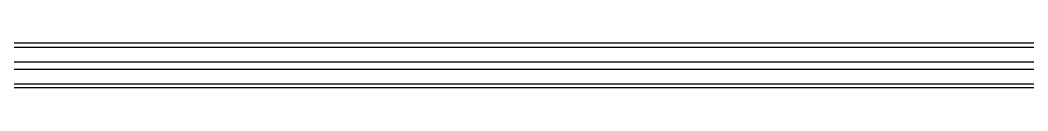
# Model space of a CAD drawing. Header units: millimetres. Extents: x 21899 to 38731, y -5425 to 3612.
# Drawn here: x 22341.4 to 22546.2, y 403.6 to 412.6 of the extents above; entities that cross this region are included whole.
import ezdxf

# ---------------------------------------------------------------- set-up
doc = ezdxf.new("R2010")
doc.units = ezdxf.units.MM

msp = doc.modelspace()

# ---------------------------------------------------------------- linework, layer by layer
at = {"color": 9, "linetype": 'Continuous'}
for p, q in [((23181.61, 412.61), (22336.81, 412.61)), ((22336.81, 411.83), (23181.61, 411.83)), ((22336.81, 408.86), (23181.61, 408.86)), ((22336.81, 407.31), (23181.61, 407.31)), ((22336.81, 404.34), (23181.61, 404.34)), ((23181.61, 403.56), (22336.81, 403.56))]:
    msp.add_line(p, q, dxfattribs=at)

doc.saveas('drawing.dxf')
